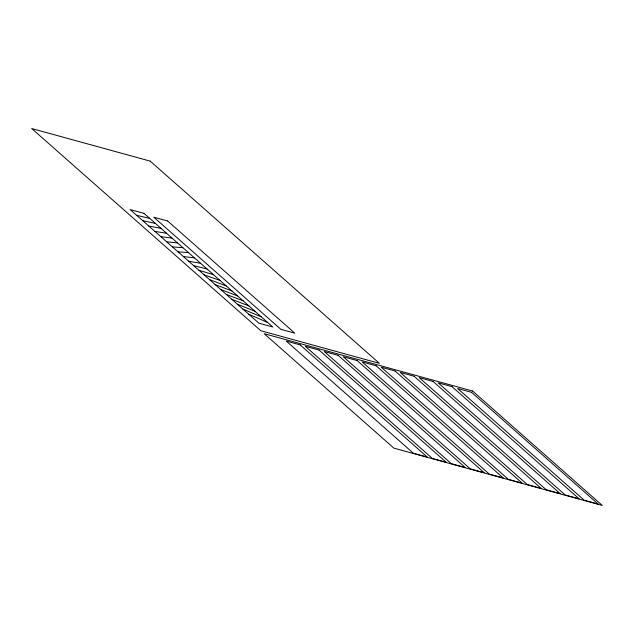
<?xml version="1.0" encoding="UTF-8"?>
<svg xmlns="http://www.w3.org/2000/svg" width="634" height="634" viewBox="0 0 634 634"><rect width="100%" height="100%" fill="white"/><g stroke="black" fill="none" stroke-linecap="round" stroke-linejoin="round"><path stroke-width="0.95" d="M172.448 246.903L182.893 247.68M178.019 251.825L188.48 252.617M166.718 241.847L177.449 242.885M183.416 256.588L194.361 257.8M160.846 236.672L172.02 238.091M154.878 231.402L166.528 233.249M188.647 261.208L200.558 263.276M148.839 226.076L160.965 228.335M142.761 220.711L155.346 223.374M136.659 215.322L149.687 218.381M193.782 265.733L207.009 268.967M198.902 270.25L213.555 274.744M204.116 274.855L220.006 280.434M209.505 279.61L226.172 285.879M226.33 294.453L243.091 300.801M220.719 289.5L237.544 295.912M215.077 284.523L231.989 291.006M231.878 299.343L248.869 305.897M237.409 304.233L254.923 311.246M243.012 309.17L261.216 316.794M248.679 314.171L267.619 322.452M150.226 161.139L31.7 128.536L260.836 330.726L379.362 363.322L150.226 161.139M144.005 213.373L130.113 209.553L258.894 323.189L272.786 327.009L144.005 213.373M167.685 221.012L153.793 217.193L280.886 329.339L294.778 333.159L167.685 221.012M472.607 391.027L264.212 333.706L393.904 448.143L602.3 505.464L472.607 391.027M300.159 344.896L286.267 341.068L413.36 453.223L427.253 457.043L300.159 344.896M319.148 350.119L305.255 346.291L432.348 458.445L446.241 462.265L319.148 350.119M338.136 355.341L324.243 351.513L451.337 463.668L465.229 467.488L338.136 355.341M357.124 360.564L343.232 356.736L470.325 468.891L484.217 472.71L357.124 360.564M376.113 365.786L362.212 361.959L489.313 474.113L503.206 477.933L376.113 365.786M395.093 371.009L381.2 367.181L508.302 479.336L522.194 483.156L395.093 371.009M414.081 376.231L400.189 372.404L527.29 484.558L541.182 488.378L414.081 376.231M433.07 381.454L419.177 377.626L546.27 489.781L560.163 493.601L433.07 381.454M452.058 386.677L438.165 382.849L565.259 495.003L579.151 498.823L452.058 386.677M471.506 392.303L457.613 388.483L584.247 500.226L598.139 504.046L471.506 392.303"/></g></svg>
